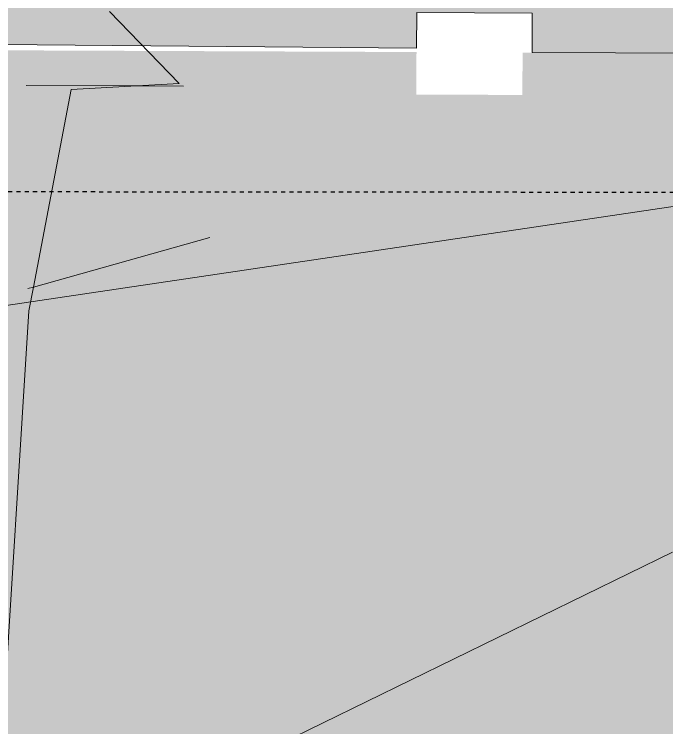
# Model space of a CAD drawing. Header units: metres. Extents: x -14 to 456, y -38 to 65.
# Drawn here: x 152.74 to 168.52, y 3.7 to 20.97 of the extents above; entities that cross this region are included whole.
import ezdxf

# ---------------------------------------------------------------- set-up
doc = ezdxf.new("R2010")
doc.units = ezdxf.units.M
doc.header["$MEASUREMENT"] = 0
doc.linetypes.add('Baufluchtlinie', pattern=[0.013, 0.008, -0.005])
for name, color, linetype in [('710 Gelände', 7, 'Continuous'), ('725 Nachbarbebauung', 7, 'Continuous'), ('Neubau_840 Baulinien', 7, 'Continuous')]:
    doc.layers.add(name, color=color, linetype=linetype)

# ---------------------------------------------------------------- blocks, each defined once
blk = doc.blocks.new('Freifläche_1_2', base_point=(82.931, 64.594))
at = {"layer": '710 Gelände', "color": 83, "linetype": 'Continuous', "lineweight": 13, "true_color": 0x89cd89}
for p, q in [((156.73, 19.291), (155.048, 21.034)), ((155.705, 19.235), (153.031, 19.245)), ((154.116, 19.149), (155.705, 19.235)), ((156.73, 19.291), (155.705, 19.235)), ((155.705, 19.235), (156.838, 19.231)), ((154.116, 19.149), (153.203, 14.368)), ((157.468, 15.568), (153.203, 14.368)), ((153.066, 14.329), (153.203, 14.368)), ((153.093, 13.793), (153.203, 14.368)), ((153.093, 13.793), (152.257, 0.353)), ((168.66, 7.951), (156.994, 2.252))]:
    blk.add_line(p, q, dxfattribs=at)
blk = doc.blocks.new('Decke_1_2', base_point=(152.394, 31.677))
at = {"layer": '725 Nachbarbebauung', "linetype": 'Continuous', "lineweight": 0, "true_color": 0x1f1f1f}
blk.add_hatch(color=250, dxfattribs=at).paths.add_polyline_path([(152.394, 31.677), (152.365, 20.233), (162.469, 20.147), (162.473, 21.008), (165.27, 20.997), (165.266, 20.042), (171.301, 20.017), (171.383, 31.662)])
at = {"layer": '725 Nachbarbebauung', "color": 8, "linetype": 'Continuous', "lineweight": 13, "flags": 128}
blk.add_lwpolyline([(152.394, 31.677), (152.365, 20.233), (162.469, 20.147), (162.473, 21.008), (165.27, 20.997), (165.266, 20.042), (171.301, 20.017), (171.383, 31.662)], close=True, dxfattribs=at)
blk = doc.blocks.new('Decke_5_2', base_point=(152.31, 12.107))
at = {"layer": '725 Nachbarbebauung', "linetype": 'Continuous', "lineweight": 0, "true_color": 0x1f1f1f}
blk.add_hatch(color=250, dxfattribs=at).paths.add_polyline_path([(152.31, 12.107), (152.255, 0.35), (158.498, 1.485), (171.184, 3.371), (171.278, 16.701), (152.322, 13.884)])
at = {"layer": '725 Nachbarbebauung', "color": 8, "linetype": 'Continuous', "lineweight": 13, "flags": 128}
blk.add_lwpolyline([(152.31, 12.107), (152.255, 0.35), (158.498, 1.485), (171.184, 3.371), (171.278, 16.701), (152.322, 13.884)], close=True, dxfattribs=at)

msp = doc.modelspace()

# ---------------------------------------------------------------- hatches: boundary and pattern name
at = {"layer": '710 Gelände', "linetype": 'Continuous', "lineweight": 13, "true_color": 0xb4b4b4}
msp.add_hatch(color=253, dxfattribs=at).paths.add_polyline_path([(152.364, 20.096), (152.321, 13.678), (171.276, 16.503), (171.301, 20.017), (165.034, 20.043), (165.03, 19.015), (162.464, 19.026), (162.469, 20.054)])

# ---------------------------------------------------------------- linework, layer by layer
at = {"layer": 'Neubau_840 Baulinien', "color": 1, "linetype": 'Baufluchtlinie', "lineweight": 25, "true_color": 0xfb0106}
msp.add_lwpolyline([(115.675, 16.778), (133.407, 16.678), (152.394, 16.677), (171.383, 16.662)], dxfattribs=at)

# ---------------------------------------------------------------- block references
at = {"layer": '710 Gelände', "color": 83, "lineweight": 13, "true_color": 0x89cd89}
msp.add_blockref('Freifläche_1_2', (82.931, 64.594), dxfattribs=at)
at = {"layer": '725 Nachbarbebauung', "color": 8, "linetype": 'Continuous', "lineweight": 13}
for name, p in [('Decke_1_2', (152.394, 31.677)), ('Decke_5_2', (152.31, 12.107))]:
    msp.add_blockref(name, p, dxfattribs=at)

doc.saveas('drawing.dxf')
